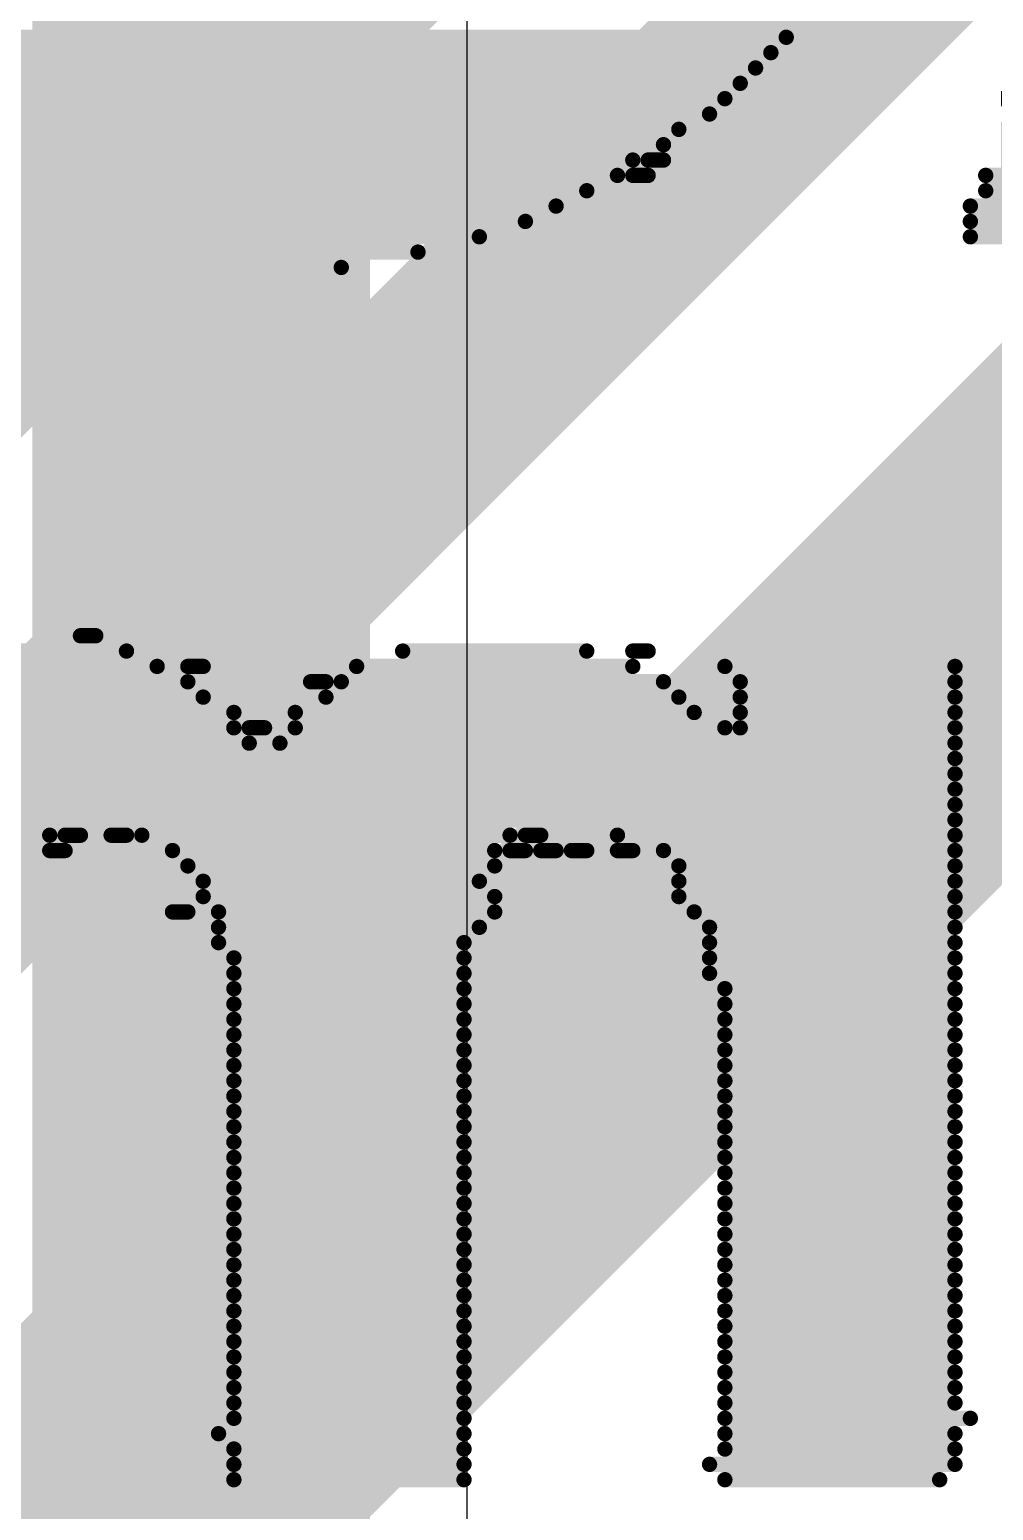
# Model space of a CAD drawing. Header units: inches. Extents: x -0.9 to 13.3, y -2.2 to 2.7.
# Drawn here: x 1.0111 to 1.0739, y -0.496 to -0.3995 of the extents above; entities that cross this region are included whole.
import ezdxf

# ---------------------------------------------------------------- set-up
doc = ezdxf.new("R2010")
doc.units = ezdxf.units.IN
doc.header["$MEASUREMENT"] = 0
for name, color, linetype in [('Board Outline', 216, 'Continuous'), ('Bottom Layer', 5, 'Continuous'), ('Bottom Overlay', 54, 'Continuous'), ('Dimension', 6, 'Continuous'), ('Top Layer', 1, 'Continuous')]:
    doc.layers.add(name, color=color, linetype=linetype)

msp = doc.modelspace()

# ---------------------------------------------------------------- linework, layer by layer
at = {"layer": 'Board Outline'}
msp.add_lwpolyline([(1.99867, 0.21567, 0.01, 0.01, -1.122171), (-0.011594, -1.513286, 0.01, 0.01, 0)], format="xyseb", dxfattribs=at)
at = {"layer": 'Bottom Layer'}
for points in [[(0.752378, -0.673693, 0.015, 0.015, 0), (1.196054, -0.230017, 0.015, 0.015, 0)], [(0.812568, -0.648427, 0.015, 0.015, 0), (1.197174, -0.263821, 0.015, 0.015, 0)], [(0.85663, -0.655441, 0.025, 0.025, 0), (1.233735, -0.278336, 0.025, 0.025, 0)]]:
    msp.add_lwpolyline(points, format="xyseb", dxfattribs=at)
at = {"layer": 'Bottom Overlay'}
for points in [[(0.978404, -0.400047, 0.001, 0.001, 0), (1.060404, -0.400047, 0.001, 0.001, 0)], [(0.979404, -0.401047, 0.001, 0.001, 0), (1.059404, -0.401047, 0.001, 0.001, 0)], [(0.981404, -0.402047, 0.001, 0.001, 0), (1.058404, -0.402047, 0.001, 0.001, 0)], [(0.982404, -0.403047, 0.001, 0.001, 0), (1.057404, -0.403047, 0.001, 0.001, 0)], [(0.983404, -0.404047, 0.001, 0.001, 0), (1.056404, -0.404047, 0.001, 0.001, 0)], [(1.074404, -0.404047, 0.001, 0.001, 0), (1.075404, -0.404047, 0.001, 0.001, 0)], [(0.984404, -0.405047, 0.001, 0.001, 0), (1.055404, -0.405047, 0.001, 0.001, 0)], [(0.985404, -0.406047, 0.001, 0.001, 0), (1.053404, -0.406047, 0.001, 0.001, 0)], [(1.074404, -0.406047, 0.001, 0.001, 0), (1.121404, -0.406047, 0.001, 0.001, 0)], [(0.986404, -0.407047, 0.001, 0.001, 0), (1.052404, -0.407047, 0.001, 0.001, 0)], [(1.074404, -0.407047, 0.001, 0.001, 0), (1.119404, -0.407047, 0.001, 0.001, 0)], [(0.988404, -0.408047, 0.001, 0.001, 0), (1.050404, -0.408047, 0.001, 0.001, 0)], [(1.051404, -0.408047, 0.001, 0.001, 0), (1.052404, -0.408047, 0.001, 0.001, 0)], [(1.074404, -0.408047, 0.001, 0.001, 0), (1.119404, -0.408047, 0.001, 0.001, 0)], [(0.990404, -0.409047, 0.001, 0.001, 0), (1.049404, -0.409047, 0.001, 0.001, 0)], [(1.050404, -0.409047, 0.001, 0.001, 0), (1.051404, -0.409047, 0.001, 0.001, 0)], [(1.073404, -0.409047, 0.001, 0.001, 0), (1.118404, -0.409047, 0.001, 0.001, 0)], [(0.992404, -0.410047, 0.001, 0.001, 0), (1.047404, -0.410047, 0.001, 0.001, 0)], [(1.073404, -0.410047, 0.001, 0.001, 0), (1.119404, -0.410047, 0.001, 0.001, 0)], [(0.994404, -0.411047, 0.001, 0.001, 0), (1.045404, -0.411047, 0.001, 0.001, 0)], [(1.072404, -0.411047, 0.001, 0.001, 0), (1.117404, -0.411047, 0.001, 0.001, 0)], [(0.996404, -0.412047, 0.001, 0.001, 0), (1.043404, -0.412047, 0.001, 0.001, 0)], [(1.072404, -0.412047, 0.001, 0.001, 0), (1.117404, -0.412047, 0.001, 0.001, 0)], [(0.999404, -0.413047, 0.001, 0.001, 0), (1.040404, -0.413047, 0.001, 0.001, 0)], [(1.072404, -0.413047, 0.001, 0.001, 0), (1.116404, -0.413047, 0.001, 0.001, 0)], [(1.002404, -0.414047, 0.001, 0.001, 0), (1.036404, -0.414047, 0.001, 0.001, 0)], [(1.007404, -0.415047, 0.001, 0.001, 0), (1.031404, -0.415047, 0.001, 0.001, 0)], [(1.014404, -0.439047, 0.001, 0.001, 0), (1.015404, -0.439047, 0.001, 0.001, 0)], [(1.004404, -0.440047, 0.001, 0.001, 0), (1.017404, -0.440047, 0.001, 0.001, 0)], [(1.035404, -0.440047, 0.001, 0.001, 0), (1.047404, -0.440047, 0.001, 0.001, 0)], [(1.050404, -0.440047, 0.001, 0.001, 0), (1.051404, -0.440047, 0.001, 0.001, 0)], [(1.001404, -0.441047, 0.001, 0.001, 0), (1.019404, -0.441047, 0.001, 0.001, 0)], [(1.021404, -0.441047, 0.001, 0.001, 0), (1.022404, -0.441047, 0.001, 0.001, 0)], [(1.032404, -0.441047, 0.001, 0.001, 0), (1.050404, -0.441047, 0.001, 0.001, 0)], [(1.056404, -0.441047, 0.001, 0.001, 0), (1.071404, -0.441047, 0.001, 0.001, 0)], [(0.999404, -0.442047, 0.001, 0.001, 0), (1.021404, -0.442047, 0.001, 0.001, 0)], [(1.029404, -0.442047, 0.001, 0.001, 0), (1.030404, -0.442047, 0.001, 0.001, 0)], [(1.031404, -0.442047, 0.001, 0.001, 0), (1.052404, -0.442047, 0.001, 0.001, 0)], [(1.057404, -0.442047, 0.001, 0.001, 0), (1.071404, -0.442047, 0.001, 0.001, 0)], [(0.998404, -0.443047, 0.001, 0.001, 0), (1.022404, -0.443047, 0.001, 0.001, 0)], [(1.030404, -0.443047, 0.001, 0.001, 0), (1.053404, -0.443047, 0.001, 0.001, 0)], [(1.057404, -0.443047, 0.001, 0.001, 0), (1.071404, -0.443047, 0.001, 0.001, 0)], [(0.997404, -0.444047, 0.001, 0.001, 0), (1.024404, -0.444047, 0.001, 0.001, 0)], [(1.028404, -0.444047, 0.001, 0.001, 0), (1.054404, -0.444047, 0.001, 0.001, 0)], [(1.057404, -0.444047, 0.001, 0.001, 0), (1.071404, -0.444047, 0.001, 0.001, 0)], [(0.995404, -0.445047, 0.001, 0.001, 0), (1.024404, -0.445047, 0.001, 0.001, 0)], [(1.025404, -0.445047, 0.001, 0.001, 0), (1.026404, -0.445047, 0.001, 0.001, 0)], [(1.028404, -0.445047, 0.001, 0.001, 0), (1.056404, -0.445047, 0.001, 0.001, 0)], [(1.057404, -0.445047, 0.001, 0.001, 0), (1.071404, -0.445047, 0.001, 0.001, 0)], [(0.995404, -0.446047, 0.001, 0.001, 0), (1.025404, -0.446047, 0.001, 0.001, 0)], [(1.027404, -0.446047, 0.001, 0.001, 0), (1.071404, -0.446047, 0.001, 0.001, 0)], [(0.994404, -0.447047, 0.001, 0.001, 0), (1.071404, -0.447047, 0.001, 0.001, 0)], [(0.994404, -0.448047, 0.001, 0.001, 0), (1.071404, -0.448047, 0.001, 0.001, 0)], [(0.994404, -0.449047, 0.001, 0.001, 0), (1.071404, -0.449047, 0.001, 0.001, 0)], [(0.993404, -0.450047, 0.001, 0.001, 0), (1.071404, -0.450047, 0.001, 0.001, 0)], [(0.993404, -0.451047, 0.001, 0.001, 0), (1.071404, -0.451047, 0.001, 0.001, 0)], [(0.993404, -0.452047, 0.001, 0.001, 0), (1.012404, -0.452047, 0.001, 0.001, 0)], [(1.013404, -0.452047, 0.001, 0.001, 0), (1.014404, -0.452047, 0.001, 0.001, 0)], [(1.016404, -0.452047, 0.001, 0.001, 0), (1.017404, -0.452047, 0.001, 0.001, 0)], [(1.018404, -0.452047, 0.001, 0.001, 0), (1.042404, -0.452047, 0.001, 0.001, 0)], [(1.043404, -0.452047, 0.001, 0.001, 0), (1.044404, -0.452047, 0.001, 0.001, 0)], [(1.049404, -0.452047, 0.001, 0.001, 0), (1.071404, -0.452047, 0.001, 0.001, 0)], [(1.012404, -0.453047, 0.001, 0.001, 0), (1.013404, -0.453047, 0.001, 0.001, 0)], [(1.020404, -0.453047, 0.001, 0.001, 0), (1.041404, -0.453047, 0.001, 0.001, 0)], [(1.042404, -0.453047, 0.001, 0.001, 0), (1.043404, -0.453047, 0.001, 0.001, 0)], [(1.044404, -0.453047, 0.001, 0.001, 0), (1.045404, -0.453047, 0.001, 0.001, 0)], [(1.046404, -0.453047, 0.001, 0.001, 0), (1.047404, -0.453047, 0.001, 0.001, 0)], [(1.049404, -0.453047, 0.001, 0.001, 0), (1.050404, -0.453047, 0.001, 0.001, 0)], [(1.052404, -0.453047, 0.001, 0.001, 0), (1.071404, -0.453047, 0.001, 0.001, 0)], [(1.021404, -0.454047, 0.001, 0.001, 0), (1.041404, -0.454047, 0.001, 0.001, 0)], [(1.053404, -0.454047, 0.001, 0.001, 0), (1.071404, -0.454047, 0.001, 0.001, 0)], [(1.022404, -0.455047, 0.001, 0.001, 0), (1.040404, -0.455047, 0.001, 0.001, 0)], [(1.053404, -0.455047, 0.001, 0.001, 0), (1.071404, -0.455047, 0.001, 0.001, 0)], [(1.022404, -0.456047, 0.001, 0.001, 0), (1.041404, -0.456047, 0.001, 0.001, 0)], [(1.053404, -0.456047, 0.001, 0.001, 0), (1.071404, -0.456047, 0.001, 0.001, 0)], [(1.020404, -0.457047, 0.001, 0.001, 0), (1.021404, -0.457047, 0.001, 0.001, 0)], [(1.023404, -0.457047, 0.001, 0.001, 0), (1.041404, -0.457047, 0.001, 0.001, 0)], [(1.054404, -0.457047, 0.001, 0.001, 0), (1.071404, -0.457047, 0.001, 0.001, 0)], [(1.023404, -0.458047, 0.001, 0.001, 0), (1.040404, -0.458047, 0.001, 0.001, 0)], [(1.055404, -0.458047, 0.001, 0.001, 0), (1.071404, -0.458047, 0.001, 0.001, 0)], [(1.023404, -0.459047, 0.001, 0.001, 0), (1.039404, -0.459047, 0.001, 0.001, 0)], [(1.055404, -0.459047, 0.001, 0.001, 0), (1.071404, -0.459047, 0.001, 0.001, 0)], [(1.024404, -0.460047, 0.001, 0.001, 0), (1.039404, -0.460047, 0.001, 0.001, 0)], [(1.055404, -0.460047, 0.001, 0.001, 0), (1.071404, -0.460047, 0.001, 0.001, 0)], [(1.024404, -0.461047, 0.001, 0.001, 0), (1.039404, -0.461047, 0.001, 0.001, 0)], [(1.055404, -0.461047, 0.001, 0.001, 0), (1.071404, -0.461047, 0.001, 0.001, 0)], [(1.024404, -0.462047, 0.001, 0.001, 0), (1.039404, -0.462047, 0.001, 0.001, 0)], [(1.056404, -0.462047, 0.001, 0.001, 0), (1.071404, -0.462047, 0.001, 0.001, 0)], [(1.024404, -0.463047, 0.001, 0.001, 0), (1.039404, -0.463047, 0.001, 0.001, 0)], [(1.056404, -0.463047, 0.001, 0.001, 0), (1.071404, -0.463047, 0.001, 0.001, 0)], [(1.024404, -0.464047, 0.001, 0.001, 0), (1.039404, -0.464047, 0.001, 0.001, 0)], [(1.056404, -0.464047, 0.001, 0.001, 0), (1.071404, -0.464047, 0.001, 0.001, 0)], [(1.024404, -0.465047, 0.001, 0.001, 0), (1.039404, -0.465047, 0.001, 0.001, 0)], [(1.056404, -0.465047, 0.001, 0.001, 0), (1.071404, -0.465047, 0.001, 0.001, 0)], [(1.024404, -0.466047, 0.001, 0.001, 0), (1.039404, -0.466047, 0.001, 0.001, 0)], [(1.056404, -0.466047, 0.001, 0.001, 0), (1.071404, -0.466047, 0.001, 0.001, 0)], [(1.024404, -0.467047, 0.001, 0.001, 0), (1.039404, -0.467047, 0.001, 0.001, 0)], [(1.056404, -0.467047, 0.001, 0.001, 0), (1.071404, -0.467047, 0.001, 0.001, 0)], [(1.024404, -0.468047, 0.001, 0.001, 0), (1.039404, -0.468047, 0.001, 0.001, 0)], [(1.056404, -0.468047, 0.001, 0.001, 0), (1.071404, -0.468047, 0.001, 0.001, 0)], [(1.024404, -0.469047, 0.001, 0.001, 0), (1.039404, -0.469047, 0.001, 0.001, 0)], [(1.056404, -0.469047, 0.001, 0.001, 0), (1.071404, -0.469047, 0.001, 0.001, 0)], [(1.024404, -0.470047, 0.001, 0.001, 0), (1.039404, -0.470047, 0.001, 0.001, 0)], [(1.056404, -0.470047, 0.001, 0.001, 0), (1.071404, -0.470047, 0.001, 0.001, 0)], [(1.024404, -0.471047, 0.001, 0.001, 0), (1.039404, -0.471047, 0.001, 0.001, 0)], [(1.056404, -0.471047, 0.001, 0.001, 0), (1.071404, -0.471047, 0.001, 0.001, 0)], [(1.024404, -0.472047, 0.001, 0.001, 0), (1.039404, -0.472047, 0.001, 0.001, 0)], [(1.056404, -0.472047, 0.001, 0.001, 0), (1.071404, -0.472047, 0.001, 0.001, 0)], [(1.024404, -0.473047, 0.001, 0.001, 0), (1.039404, -0.473047, 0.001, 0.001, 0)], [(1.056404, -0.473047, 0.001, 0.001, 0), (1.071404, -0.473047, 0.001, 0.001, 0)], [(1.024404, -0.474047, 0.001, 0.001, 0), (1.039404, -0.474047, 0.001, 0.001, 0)], [(1.056404, -0.474047, 0.001, 0.001, 0), (1.071404, -0.474047, 0.001, 0.001, 0)], [(1.024404, -0.475047, 0.001, 0.001, 0), (1.039404, -0.475047, 0.001, 0.001, 0)], [(1.056404, -0.475047, 0.001, 0.001, 0), (1.071404, -0.475047, 0.001, 0.001, 0)], [(1.024404, -0.476047, 0.001, 0.001, 0), (1.039404, -0.476047, 0.001, 0.001, 0)], [(1.056404, -0.476047, 0.001, 0.001, 0), (1.071404, -0.476047, 0.001, 0.001, 0)], [(1.024404, -0.477047, 0.001, 0.001, 0), (1.039404, -0.477047, 0.001, 0.001, 0)], [(1.056404, -0.477047, 0.001, 0.001, 0), (1.071404, -0.477047, 0.001, 0.001, 0)], [(1.024404, -0.478047, 0.001, 0.001, 0), (1.039404, -0.478047, 0.001, 0.001, 0)], [(1.056404, -0.478047, 0.001, 0.001, 0), (1.071404, -0.478047, 0.001, 0.001, 0)], [(1.024404, -0.479047, 0.001, 0.001, 0), (1.039404, -0.479047, 0.001, 0.001, 0)], [(1.056404, -0.479047, 0.001, 0.001, 0), (1.071404, -0.479047, 0.001, 0.001, 0)], [(1.024404, -0.480047, 0.001, 0.001, 0), (1.039404, -0.480047, 0.001, 0.001, 0)], [(1.056404, -0.480047, 0.001, 0.001, 0), (1.071404, -0.480047, 0.001, 0.001, 0)], [(1.024404, -0.481047, 0.001, 0.001, 0), (1.039404, -0.481047, 0.001, 0.001, 0)], [(1.056404, -0.481047, 0.001, 0.001, 0), (1.071404, -0.481047, 0.001, 0.001, 0)], [(1.024404, -0.482047, 0.001, 0.001, 0), (1.039404, -0.482047, 0.001, 0.001, 0)], [(1.056404, -0.482047, 0.001, 0.001, 0), (1.071404, -0.482047, 0.001, 0.001, 0)], [(1.024404, -0.483047, 0.001, 0.001, 0), (1.039404, -0.483047, 0.001, 0.001, 0)], [(1.056404, -0.483047, 0.001, 0.001, 0), (1.071404, -0.483047, 0.001, 0.001, 0)], [(1.024404, -0.484047, 0.001, 0.001, 0), (1.039404, -0.484047, 0.001, 0.001, 0)], [(1.056404, -0.484047, 0.001, 0.001, 0), (1.071404, -0.484047, 0.001, 0.001, 0)], [(1.024404, -0.485047, 0.001, 0.001, 0), (1.039404, -0.485047, 0.001, 0.001, 0)], [(1.056404, -0.485047, 0.001, 0.001, 0), (1.071404, -0.485047, 0.001, 0.001, 0)], [(1.024404, -0.486047, 0.001, 0.001, 0), (1.039404, -0.486047, 0.001, 0.001, 0)], [(1.056404, -0.486047, 0.001, 0.001, 0), (1.071404, -0.486047, 0.001, 0.001, 0)], [(1.024404, -0.487047, 0.001, 0.001, 0), (1.039404, -0.487047, 0.001, 0.001, 0)], [(1.056404, -0.487047, 0.001, 0.001, 0), (1.071404, -0.487047, 0.001, 0.001, 0)], [(1.024404, -0.488047, 0.001, 0.001, 0), (1.039404, -0.488047, 0.001, 0.001, 0)], [(1.056404, -0.488047, 0.001, 0.001, 0), (1.071404, -0.488047, 0.001, 0.001, 0)], [(1.024404, -0.489047, 0.001, 0.001, 0), (1.039404, -0.489047, 0.001, 0.001, 0)], [(1.056404, -0.489047, 0.001, 0.001, 0), (1.071404, -0.489047, 0.001, 0.001, 0)], [(1.024404, -0.490047, 0.001, 0.001, 0), (1.039404, -0.490047, 0.001, 0.001, 0)], [(1.056404, -0.490047, 0.001, 0.001, 0), (1.072404, -0.490047, 0.001, 0.001, 0)], [(1.023404, -0.491047, 0.001, 0.001, 0), (1.039404, -0.491047, 0.001, 0.001, 0)], [(1.056404, -0.491047, 0.001, 0.001, 0), (1.071404, -0.491047, 0.001, 0.001, 0)], [(1.024404, -0.492047, 0.001, 0.001, 0), (1.039404, -0.492047, 0.001, 0.001, 0)], [(1.056404, -0.492047, 0.001, 0.001, 0), (1.071404, -0.492047, 0.001, 0.001, 0)], [(1.024404, -0.493047, 0.001, 0.001, 0), (1.039404, -0.493047, 0.001, 0.001, 0)], [(1.055404, -0.493047, 0.001, 0.001, 0), (1.071404, -0.493047, 0.001, 0.001, 0)], [(1.024404, -0.494047, 0.001, 0.001, 0), (1.039404, -0.494047, 0.001, 0.001, 0)], [(1.056404, -0.494047, 0.001, 0.001, 0), (1.070404, -0.494047, 0.001, 0.001, 0)]]:
    msp.add_lwpolyline(points, format="xyseb", dxfattribs=at)
for points in [[(1.060154, -0.400047, 0.0005, 0.0005, 1), (1.060654, -0.400047, 0.0005, 0.0005, 1)], [(1.059154, -0.401047, 0.0005, 0.0005, 1), (1.059654, -0.401047, 0.0005, 0.0005, 1)], [(1.058154, -0.402047, 0.0005, 0.0005, 1), (1.058654, -0.402047, 0.0005, 0.0005, 1)], [(1.057154, -0.403047, 0.0005, 0.0005, 1), (1.057654, -0.403047, 0.0005, 0.0005, 1)], [(1.056154, -0.404047, 0.0005, 0.0005, 1), (1.056654, -0.404047, 0.0005, 0.0005, 1)], [(1.055154, -0.405047, 0.0005, 0.0005, 1), (1.055654, -0.405047, 0.0005, 0.0005, 1)], [(1.053154, -0.406047, 0.0005, 0.0005, 1), (1.053654, -0.406047, 0.0005, 0.0005, 1)], [(1.052154, -0.407047, 0.0005, 0.0005, 1), (1.052654, -0.407047, 0.0005, 0.0005, 1)], [(1.050154, -0.408047, 0.0005, 0.0005, 1), (1.050654, -0.408047, 0.0005, 0.0005, 1)], [(1.051154, -0.408047, 0.0005, 0.0005, 1), (1.051654, -0.408047, 0.0005, 0.0005, 1)], [(1.052154, -0.408047, 0.0005, 0.0005, 1), (1.052654, -0.408047, 0.0005, 0.0005, 1)], [(1.049154, -0.409047, 0.0005, 0.0005, 1), (1.049654, -0.409047, 0.0005, 0.0005, 1)], [(1.050154, -0.409047, 0.0005, 0.0005, 1), (1.050654, -0.409047, 0.0005, 0.0005, 1)], [(1.051154, -0.409047, 0.0005, 0.0005, 1), (1.051654, -0.409047, 0.0005, 0.0005, 1)], [(1.073154, -0.409047, 0.0005, 0.0005, 1), (1.073654, -0.409047, 0.0005, 0.0005, 1)], [(1.047154, -0.410047, 0.0005, 0.0005, 1), (1.047654, -0.410047, 0.0005, 0.0005, 1)], [(1.073154, -0.410047, 0.0005, 0.0005, 1), (1.073654, -0.410047, 0.0005, 0.0005, 1)], [(1.045154, -0.411047, 0.0005, 0.0005, 1), (1.045654, -0.411047, 0.0005, 0.0005, 1)], [(1.072154, -0.411047, 0.0005, 0.0005, 1), (1.072654, -0.411047, 0.0005, 0.0005, 1)], [(1.043154, -0.412047, 0.0005, 0.0005, 1), (1.043654, -0.412047, 0.0005, 0.0005, 1)], [(1.072154, -0.412047, 0.0005, 0.0005, 1), (1.072654, -0.412047, 0.0005, 0.0005, 1)], [(1.040154, -0.413047, 0.0005, 0.0005, 1), (1.040654, -0.413047, 0.0005, 0.0005, 1)], [(1.072154, -0.413047, 0.0005, 0.0005, 1), (1.072654, -0.413047, 0.0005, 0.0005, 1)], [(1.036154, -0.414047, 0.0005, 0.0005, 1), (1.036654, -0.414047, 0.0005, 0.0005, 1)], [(1.031154, -0.415047, 0.0005, 0.0005, 1), (1.031654, -0.415047, 0.0005, 0.0005, 1)], [(1.014154, -0.439047, 0.0005, 0.0005, 1), (1.014654, -0.439047, 0.0005, 0.0005, 1)], [(1.015154, -0.439047, 0.0005, 0.0005, 1), (1.015654, -0.439047, 0.0005, 0.0005, 1)], [(1.017154, -0.440047, 0.0005, 0.0005, 1), (1.017654, -0.440047, 0.0005, 0.0005, 1)], [(1.035154, -0.440047, 0.0005, 0.0005, 1), (1.035654, -0.440047, 0.0005, 0.0005, 1)], [(1.047154, -0.440047, 0.0005, 0.0005, 1), (1.047654, -0.440047, 0.0005, 0.0005, 1)], [(1.050154, -0.440047, 0.0005, 0.0005, 1), (1.050654, -0.440047, 0.0005, 0.0005, 1)], [(1.051154, -0.440047, 0.0005, 0.0005, 1), (1.051654, -0.440047, 0.0005, 0.0005, 1)], [(1.019154, -0.441047, 0.0005, 0.0005, 1), (1.019654, -0.441047, 0.0005, 0.0005, 1)], [(1.021154, -0.441047, 0.0005, 0.0005, 1), (1.021654, -0.441047, 0.0005, 0.0005, 1)], [(1.022154, -0.441047, 0.0005, 0.0005, 1), (1.022654, -0.441047, 0.0005, 0.0005, 1)], [(1.032154, -0.441047, 0.0005, 0.0005, 1), (1.032654, -0.441047, 0.0005, 0.0005, 1)], [(1.050154, -0.441047, 0.0005, 0.0005, 1), (1.050654, -0.441047, 0.0005, 0.0005, 1)], [(1.056154, -0.441047, 0.0005, 0.0005, 1), (1.056654, -0.441047, 0.0005, 0.0005, 1)], [(1.071154, -0.441047, 0.0005, 0.0005, 1), (1.071654, -0.441047, 0.0005, 0.0005, 1)], [(1.021154, -0.442047, 0.0005, 0.0005, 1), (1.021654, -0.442047, 0.0005, 0.0005, 1)], [(1.029154, -0.442047, 0.0005, 0.0005, 1), (1.029654, -0.442047, 0.0005, 0.0005, 1)], [(1.030154, -0.442047, 0.0005, 0.0005, 1), (1.030654, -0.442047, 0.0005, 0.0005, 1)], [(1.031154, -0.442047, 0.0005, 0.0005, 1), (1.031654, -0.442047, 0.0005, 0.0005, 1)], [(1.052154, -0.442047, 0.0005, 0.0005, 1), (1.052654, -0.442047, 0.0005, 0.0005, 1)], [(1.057154, -0.442047, 0.0005, 0.0005, 1), (1.057654, -0.442047, 0.0005, 0.0005, 1)], [(1.071154, -0.442047, 0.0005, 0.0005, 1), (1.071654, -0.442047, 0.0005, 0.0005, 1)], [(1.022154, -0.443047, 0.0005, 0.0005, 1), (1.022654, -0.443047, 0.0005, 0.0005, 1)], [(1.030154, -0.443047, 0.0005, 0.0005, 1), (1.030654, -0.443047, 0.0005, 0.0005, 1)], [(1.053154, -0.443047, 0.0005, 0.0005, 1), (1.053654, -0.443047, 0.0005, 0.0005, 1)], [(1.057154, -0.443047, 0.0005, 0.0005, 1), (1.057654, -0.443047, 0.0005, 0.0005, 1)], [(1.071154, -0.443047, 0.0005, 0.0005, 1), (1.071654, -0.443047, 0.0005, 0.0005, 1)], [(1.024154, -0.444047, 0.0005, 0.0005, 1), (1.024654, -0.444047, 0.0005, 0.0005, 1)], [(1.028154, -0.444047, 0.0005, 0.0005, 1), (1.028654, -0.444047, 0.0005, 0.0005, 1)], [(1.054154, -0.444047, 0.0005, 0.0005, 1), (1.054654, -0.444047, 0.0005, 0.0005, 1)], [(1.057154, -0.444047, 0.0005, 0.0005, 1), (1.057654, -0.444047, 0.0005, 0.0005, 1)], [(1.071154, -0.444047, 0.0005, 0.0005, 1), (1.071654, -0.444047, 0.0005, 0.0005, 1)], [(1.024154, -0.445047, 0.0005, 0.0005, 1), (1.024654, -0.445047, 0.0005, 0.0005, 1)], [(1.025154, -0.445047, 0.0005, 0.0005, 1), (1.025654, -0.445047, 0.0005, 0.0005, 1)], [(1.026154, -0.445047, 0.0005, 0.0005, 1), (1.026654, -0.445047, 0.0005, 0.0005, 1)], [(1.028154, -0.445047, 0.0005, 0.0005, 1), (1.028654, -0.445047, 0.0005, 0.0005, 1)], [(1.056154, -0.445047, 0.0005, 0.0005, 1), (1.056654, -0.445047, 0.0005, 0.0005, 1)], [(1.057154, -0.445047, 0.0005, 0.0005, 1), (1.057654, -0.445047, 0.0005, 0.0005, 1)], [(1.071154, -0.445047, 0.0005, 0.0005, 1), (1.071654, -0.445047, 0.0005, 0.0005, 1)], [(1.025154, -0.446047, 0.0005, 0.0005, 1), (1.025654, -0.446047, 0.0005, 0.0005, 1)], [(1.027154, -0.446047, 0.0005, 0.0005, 1), (1.027654, -0.446047, 0.0005, 0.0005, 1)], [(1.071154, -0.446047, 0.0005, 0.0005, 1), (1.071654, -0.446047, 0.0005, 0.0005, 1)], [(1.071154, -0.447047, 0.0005, 0.0005, 1), (1.071654, -0.447047, 0.0005, 0.0005, 1)], [(1.071154, -0.448047, 0.0005, 0.0005, 1), (1.071654, -0.448047, 0.0005, 0.0005, 1)], [(1.071154, -0.449047, 0.0005, 0.0005, 1), (1.071654, -0.449047, 0.0005, 0.0005, 1)], [(1.071154, -0.450047, 0.0005, 0.0005, 1), (1.071654, -0.450047, 0.0005, 0.0005, 1)], [(1.071154, -0.451047, 0.0005, 0.0005, 1), (1.071654, -0.451047, 0.0005, 0.0005, 1)], [(1.012154, -0.452047, 0.0005, 0.0005, 1), (1.012654, -0.452047, 0.0005, 0.0005, 1)], [(1.013154, -0.452047, 0.0005, 0.0005, 1), (1.013654, -0.452047, 0.0005, 0.0005, 1)], [(1.014154, -0.452047, 0.0005, 0.0005, 1), (1.014654, -0.452047, 0.0005, 0.0005, 1)], [(1.016154, -0.452047, 0.0005, 0.0005, 1), (1.016654, -0.452047, 0.0005, 0.0005, 1)], [(1.017154, -0.452047, 0.0005, 0.0005, 1), (1.017654, -0.452047, 0.0005, 0.0005, 1)], [(1.018154, -0.452047, 0.0005, 0.0005, 1), (1.018654, -0.452047, 0.0005, 0.0005, 1)], [(1.042154, -0.452047, 0.0005, 0.0005, 1), (1.042654, -0.452047, 0.0005, 0.0005, 1)], [(1.043154, -0.452047, 0.0005, 0.0005, 1), (1.043654, -0.452047, 0.0005, 0.0005, 1)], [(1.044154, -0.452047, 0.0005, 0.0005, 1), (1.044654, -0.452047, 0.0005, 0.0005, 1)], [(1.049154, -0.452047, 0.0005, 0.0005, 1), (1.049654, -0.452047, 0.0005, 0.0005, 1)], [(1.071154, -0.452047, 0.0005, 0.0005, 1), (1.071654, -0.452047, 0.0005, 0.0005, 1)], [(1.012154, -0.453047, 0.0005, 0.0005, 1), (1.012654, -0.453047, 0.0005, 0.0005, 1)], [(1.013154, -0.453047, 0.0005, 0.0005, 1), (1.013654, -0.453047, 0.0005, 0.0005, 1)], [(1.020154, -0.453047, 0.0005, 0.0005, 1), (1.020654, -0.453047, 0.0005, 0.0005, 1)], [(1.041154, -0.453047, 0.0005, 0.0005, 1), (1.041654, -0.453047, 0.0005, 0.0005, 1)], [(1.042154, -0.453047, 0.0005, 0.0005, 1), (1.042654, -0.453047, 0.0005, 0.0005, 1)], [(1.043154, -0.453047, 0.0005, 0.0005, 1), (1.043654, -0.453047, 0.0005, 0.0005, 1)], [(1.044154, -0.453047, 0.0005, 0.0005, 1), (1.044654, -0.453047, 0.0005, 0.0005, 1)], [(1.045154, -0.453047, 0.0005, 0.0005, 1), (1.045654, -0.453047, 0.0005, 0.0005, 1)], [(1.046154, -0.453047, 0.0005, 0.0005, 1), (1.046654, -0.453047, 0.0005, 0.0005, 1)], [(1.047154, -0.453047, 0.0005, 0.0005, 1), (1.047654, -0.453047, 0.0005, 0.0005, 1)], [(1.049154, -0.453047, 0.0005, 0.0005, 1), (1.049654, -0.453047, 0.0005, 0.0005, 1)], [(1.050154, -0.453047, 0.0005, 0.0005, 1), (1.050654, -0.453047, 0.0005, 0.0005, 1)], [(1.052154, -0.453047, 0.0005, 0.0005, 1), (1.052654, -0.453047, 0.0005, 0.0005, 1)], [(1.071154, -0.453047, 0.0005, 0.0005, 1), (1.071654, -0.453047, 0.0005, 0.0005, 1)], [(1.021154, -0.454047, 0.0005, 0.0005, 1), (1.021654, -0.454047, 0.0005, 0.0005, 1)], [(1.041154, -0.454047, 0.0005, 0.0005, 1), (1.041654, -0.454047, 0.0005, 0.0005, 1)], [(1.053154, -0.454047, 0.0005, 0.0005, 1), (1.053654, -0.454047, 0.0005, 0.0005, 1)], [(1.071154, -0.454047, 0.0005, 0.0005, 1), (1.071654, -0.454047, 0.0005, 0.0005, 1)], [(1.022154, -0.455047, 0.0005, 0.0005, 1), (1.022654, -0.455047, 0.0005, 0.0005, 1)], [(1.040154, -0.455047, 0.0005, 0.0005, 1), (1.040654, -0.455047, 0.0005, 0.0005, 1)], [(1.053154, -0.455047, 0.0005, 0.0005, 1), (1.053654, -0.455047, 0.0005, 0.0005, 1)], [(1.071154, -0.455047, 0.0005, 0.0005, 1), (1.071654, -0.455047, 0.0005, 0.0005, 1)], [(1.022154, -0.456047, 0.0005, 0.0005, 1), (1.022654, -0.456047, 0.0005, 0.0005, 1)], [(1.041154, -0.456047, 0.0005, 0.0005, 1), (1.041654, -0.456047, 0.0005, 0.0005, 1)], [(1.053154, -0.456047, 0.0005, 0.0005, 1), (1.053654, -0.456047, 0.0005, 0.0005, 1)], [(1.071154, -0.456047, 0.0005, 0.0005, 1), (1.071654, -0.456047, 0.0005, 0.0005, 1)], [(1.020154, -0.457047, 0.0005, 0.0005, 1), (1.020654, -0.457047, 0.0005, 0.0005, 1)], [(1.021154, -0.457047, 0.0005, 0.0005, 1), (1.021654, -0.457047, 0.0005, 0.0005, 1)], [(1.023154, -0.457047, 0.0005, 0.0005, 1), (1.023654, -0.457047, 0.0005, 0.0005, 1)], [(1.041154, -0.457047, 0.0005, 0.0005, 1), (1.041654, -0.457047, 0.0005, 0.0005, 1)], [(1.054154, -0.457047, 0.0005, 0.0005, 1), (1.054654, -0.457047, 0.0005, 0.0005, 1)], [(1.071154, -0.457047, 0.0005, 0.0005, 1), (1.071654, -0.457047, 0.0005, 0.0005, 1)], [(1.023154, -0.458047, 0.0005, 0.0005, 1), (1.023654, -0.458047, 0.0005, 0.0005, 1)], [(1.040154, -0.458047, 0.0005, 0.0005, 1), (1.040654, -0.458047, 0.0005, 0.0005, 1)], [(1.055154, -0.458047, 0.0005, 0.0005, 1), (1.055654, -0.458047, 0.0005, 0.0005, 1)], [(1.071154, -0.458047, 0.0005, 0.0005, 1), (1.071654, -0.458047, 0.0005, 0.0005, 1)], [(1.023154, -0.459047, 0.0005, 0.0005, 1), (1.023654, -0.459047, 0.0005, 0.0005, 1)], [(1.039154, -0.459047, 0.0005, 0.0005, 1), (1.039654, -0.459047, 0.0005, 0.0005, 1)], [(1.055154, -0.459047, 0.0005, 0.0005, 1), (1.055654, -0.459047, 0.0005, 0.0005, 1)], [(1.071154, -0.459047, 0.0005, 0.0005, 1), (1.071654, -0.459047, 0.0005, 0.0005, 1)], [(1.024154, -0.460047, 0.0005, 0.0005, 1), (1.024654, -0.460047, 0.0005, 0.0005, 1)], [(1.039154, -0.460047, 0.0005, 0.0005, 1), (1.039654, -0.460047, 0.0005, 0.0005, 1)], [(1.055154, -0.460047, 0.0005, 0.0005, 1), (1.055654, -0.460047, 0.0005, 0.0005, 1)], [(1.071154, -0.460047, 0.0005, 0.0005, 1), (1.071654, -0.460047, 0.0005, 0.0005, 1)], [(1.024154, -0.461047, 0.0005, 0.0005, 1), (1.024654, -0.461047, 0.0005, 0.0005, 1)], [(1.039154, -0.461047, 0.0005, 0.0005, 1), (1.039654, -0.461047, 0.0005, 0.0005, 1)], [(1.055154, -0.461047, 0.0005, 0.0005, 1), (1.055654, -0.461047, 0.0005, 0.0005, 1)], [(1.071154, -0.461047, 0.0005, 0.0005, 1), (1.071654, -0.461047, 0.0005, 0.0005, 1)], [(1.024154, -0.462047, 0.0005, 0.0005, 1), (1.024654, -0.462047, 0.0005, 0.0005, 1)], [(1.039154, -0.462047, 0.0005, 0.0005, 1), (1.039654, -0.462047, 0.0005, 0.0005, 1)], [(1.056154, -0.462047, 0.0005, 0.0005, 1), (1.056654, -0.462047, 0.0005, 0.0005, 1)], [(1.071154, -0.462047, 0.0005, 0.0005, 1), (1.071654, -0.462047, 0.0005, 0.0005, 1)], [(1.024154, -0.463047, 0.0005, 0.0005, 1), (1.024654, -0.463047, 0.0005, 0.0005, 1)], [(1.039154, -0.463047, 0.0005, 0.0005, 1), (1.039654, -0.463047, 0.0005, 0.0005, 1)], [(1.056154, -0.463047, 0.0005, 0.0005, 1), (1.056654, -0.463047, 0.0005, 0.0005, 1)], [(1.071154, -0.463047, 0.0005, 0.0005, 1), (1.071654, -0.463047, 0.0005, 0.0005, 1)], [(1.024154, -0.464047, 0.0005, 0.0005, 1), (1.024654, -0.464047, 0.0005, 0.0005, 1)], [(1.039154, -0.464047, 0.0005, 0.0005, 1), (1.039654, -0.464047, 0.0005, 0.0005, 1)], [(1.056154, -0.464047, 0.0005, 0.0005, 1), (1.056654, -0.464047, 0.0005, 0.0005, 1)], [(1.071154, -0.464047, 0.0005, 0.0005, 1), (1.071654, -0.464047, 0.0005, 0.0005, 1)], [(1.024154, -0.465047, 0.0005, 0.0005, 1), (1.024654, -0.465047, 0.0005, 0.0005, 1)], [(1.039154, -0.465047, 0.0005, 0.0005, 1), (1.039654, -0.465047, 0.0005, 0.0005, 1)], [(1.056154, -0.465047, 0.0005, 0.0005, 1), (1.056654, -0.465047, 0.0005, 0.0005, 1)], [(1.071154, -0.465047, 0.0005, 0.0005, 1), (1.071654, -0.465047, 0.0005, 0.0005, 1)], [(1.024154, -0.466047, 0.0005, 0.0005, 1), (1.024654, -0.466047, 0.0005, 0.0005, 1)], [(1.039154, -0.466047, 0.0005, 0.0005, 1), (1.039654, -0.466047, 0.0005, 0.0005, 1)], [(1.056154, -0.466047, 0.0005, 0.0005, 1), (1.056654, -0.466047, 0.0005, 0.0005, 1)], [(1.071154, -0.466047, 0.0005, 0.0005, 1), (1.071654, -0.466047, 0.0005, 0.0005, 1)], [(1.024154, -0.467047, 0.0005, 0.0005, 1), (1.024654, -0.467047, 0.0005, 0.0005, 1)], [(1.039154, -0.467047, 0.0005, 0.0005, 1), (1.039654, -0.467047, 0.0005, 0.0005, 1)], [(1.056154, -0.467047, 0.0005, 0.0005, 1), (1.056654, -0.467047, 0.0005, 0.0005, 1)], [(1.071154, -0.467047, 0.0005, 0.0005, 1), (1.071654, -0.467047, 0.0005, 0.0005, 1)], [(1.024154, -0.468047, 0.0005, 0.0005, 1), (1.024654, -0.468047, 0.0005, 0.0005, 1)], [(1.039154, -0.468047, 0.0005, 0.0005, 1), (1.039654, -0.468047, 0.0005, 0.0005, 1)], [(1.056154, -0.468047, 0.0005, 0.0005, 1), (1.056654, -0.468047, 0.0005, 0.0005, 1)], [(1.071154, -0.468047, 0.0005, 0.0005, 1), (1.071654, -0.468047, 0.0005, 0.0005, 1)], [(1.024154, -0.469047, 0.0005, 0.0005, 1), (1.024654, -0.469047, 0.0005, 0.0005, 1)], [(1.039154, -0.469047, 0.0005, 0.0005, 1), (1.039654, -0.469047, 0.0005, 0.0005, 1)], [(1.056154, -0.469047, 0.0005, 0.0005, 1), (1.056654, -0.469047, 0.0005, 0.0005, 1)], [(1.071154, -0.469047, 0.0005, 0.0005, 1), (1.071654, -0.469047, 0.0005, 0.0005, 1)], [(1.024154, -0.470047, 0.0005, 0.0005, 1), (1.024654, -0.470047, 0.0005, 0.0005, 1)], [(1.039154, -0.470047, 0.0005, 0.0005, 1), (1.039654, -0.470047, 0.0005, 0.0005, 1)], [(1.056154, -0.470047, 0.0005, 0.0005, 1), (1.056654, -0.470047, 0.0005, 0.0005, 1)], [(1.071154, -0.470047, 0.0005, 0.0005, 1), (1.071654, -0.470047, 0.0005, 0.0005, 1)], [(1.024154, -0.471047, 0.0005, 0.0005, 1), (1.024654, -0.471047, 0.0005, 0.0005, 1)], [(1.039154, -0.471047, 0.0005, 0.0005, 1), (1.039654, -0.471047, 0.0005, 0.0005, 1)], [(1.056154, -0.471047, 0.0005, 0.0005, 1), (1.056654, -0.471047, 0.0005, 0.0005, 1)], [(1.071154, -0.471047, 0.0005, 0.0005, 1), (1.071654, -0.471047, 0.0005, 0.0005, 1)], [(1.024154, -0.472047, 0.0005, 0.0005, 1), (1.024654, -0.472047, 0.0005, 0.0005, 1)], [(1.039154, -0.472047, 0.0005, 0.0005, 1), (1.039654, -0.472047, 0.0005, 0.0005, 1)], [(1.056154, -0.472047, 0.0005, 0.0005, 1), (1.056654, -0.472047, 0.0005, 0.0005, 1)], [(1.071154, -0.472047, 0.0005, 0.0005, 1), (1.071654, -0.472047, 0.0005, 0.0005, 1)], [(1.024154, -0.473047, 0.0005, 0.0005, 1), (1.024654, -0.473047, 0.0005, 0.0005, 1)], [(1.039154, -0.473047, 0.0005, 0.0005, 1), (1.039654, -0.473047, 0.0005, 0.0005, 1)], [(1.056154, -0.473047, 0.0005, 0.0005, 1), (1.056654, -0.473047, 0.0005, 0.0005, 1)], [(1.071154, -0.473047, 0.0005, 0.0005, 1), (1.071654, -0.473047, 0.0005, 0.0005, 1)], [(1.024154, -0.474047, 0.0005, 0.0005, 1), (1.024654, -0.474047, 0.0005, 0.0005, 1)], [(1.039154, -0.474047, 0.0005, 0.0005, 1), (1.039654, -0.474047, 0.0005, 0.0005, 1)], [(1.056154, -0.474047, 0.0005, 0.0005, 1), (1.056654, -0.474047, 0.0005, 0.0005, 1)], [(1.071154, -0.474047, 0.0005, 0.0005, 1), (1.071654, -0.474047, 0.0005, 0.0005, 1)], [(1.024154, -0.475047, 0.0005, 0.0005, 1), (1.024654, -0.475047, 0.0005, 0.0005, 1)], [(1.039154, -0.475047, 0.0005, 0.0005, 1), (1.039654, -0.475047, 0.0005, 0.0005, 1)], [(1.056154, -0.475047, 0.0005, 0.0005, 1), (1.056654, -0.475047, 0.0005, 0.0005, 1)], [(1.071154, -0.475047, 0.0005, 0.0005, 1), (1.071654, -0.475047, 0.0005, 0.0005, 1)], [(1.024154, -0.476047, 0.0005, 0.0005, 1), (1.024654, -0.476047, 0.0005, 0.0005, 1)], [(1.039154, -0.476047, 0.0005, 0.0005, 1), (1.039654, -0.476047, 0.0005, 0.0005, 1)], [(1.056154, -0.476047, 0.0005, 0.0005, 1), (1.056654, -0.476047, 0.0005, 0.0005, 1)], [(1.071154, -0.476047, 0.0005, 0.0005, 1), (1.071654, -0.476047, 0.0005, 0.0005, 1)], [(1.024154, -0.477047, 0.0005, 0.0005, 1), (1.024654, -0.477047, 0.0005, 0.0005, 1)], [(1.039154, -0.477047, 0.0005, 0.0005, 1), (1.039654, -0.477047, 0.0005, 0.0005, 1)], [(1.056154, -0.477047, 0.0005, 0.0005, 1), (1.056654, -0.477047, 0.0005, 0.0005, 1)], [(1.071154, -0.477047, 0.0005, 0.0005, 1), (1.071654, -0.477047, 0.0005, 0.0005, 1)], [(1.024154, -0.478047, 0.0005, 0.0005, 1), (1.024654, -0.478047, 0.0005, 0.0005, 1)], [(1.039154, -0.478047, 0.0005, 0.0005, 1), (1.039654, -0.478047, 0.0005, 0.0005, 1)], [(1.056154, -0.478047, 0.0005, 0.0005, 1), (1.056654, -0.478047, 0.0005, 0.0005, 1)], [(1.071154, -0.478047, 0.0005, 0.0005, 1), (1.071654, -0.478047, 0.0005, 0.0005, 1)], [(1.024154, -0.479047, 0.0005, 0.0005, 1), (1.024654, -0.479047, 0.0005, 0.0005, 1)], [(1.039154, -0.479047, 0.0005, 0.0005, 1), (1.039654, -0.479047, 0.0005, 0.0005, 1)], [(1.056154, -0.479047, 0.0005, 0.0005, 1), (1.056654, -0.479047, 0.0005, 0.0005, 1)], [(1.071154, -0.479047, 0.0005, 0.0005, 1), (1.071654, -0.479047, 0.0005, 0.0005, 1)], [(1.024154, -0.480047, 0.0005, 0.0005, 1), (1.024654, -0.480047, 0.0005, 0.0005, 1)], [(1.039154, -0.480047, 0.0005, 0.0005, 1), (1.039654, -0.480047, 0.0005, 0.0005, 1)], [(1.056154, -0.480047, 0.0005, 0.0005, 1), (1.056654, -0.480047, 0.0005, 0.0005, 1)], [(1.071154, -0.480047, 0.0005, 0.0005, 1), (1.071654, -0.480047, 0.0005, 0.0005, 1)], [(1.024154, -0.481047, 0.0005, 0.0005, 1), (1.024654, -0.481047, 0.0005, 0.0005, 1)], [(1.039154, -0.481047, 0.0005, 0.0005, 1), (1.039654, -0.481047, 0.0005, 0.0005, 1)], [(1.056154, -0.481047, 0.0005, 0.0005, 1), (1.056654, -0.481047, 0.0005, 0.0005, 1)], [(1.071154, -0.481047, 0.0005, 0.0005, 1), (1.071654, -0.481047, 0.0005, 0.0005, 1)], [(1.024154, -0.482047, 0.0005, 0.0005, 1), (1.024654, -0.482047, 0.0005, 0.0005, 1)], [(1.039154, -0.482047, 0.0005, 0.0005, 1), (1.039654, -0.482047, 0.0005, 0.0005, 1)], [(1.056154, -0.482047, 0.0005, 0.0005, 1), (1.056654, -0.482047, 0.0005, 0.0005, 1)], [(1.071154, -0.482047, 0.0005, 0.0005, 1), (1.071654, -0.482047, 0.0005, 0.0005, 1)], [(1.024154, -0.483047, 0.0005, 0.0005, 1), (1.024654, -0.483047, 0.0005, 0.0005, 1)], [(1.039154, -0.483047, 0.0005, 0.0005, 1), (1.039654, -0.483047, 0.0005, 0.0005, 1)], [(1.056154, -0.483047, 0.0005, 0.0005, 1), (1.056654, -0.483047, 0.0005, 0.0005, 1)], [(1.071154, -0.483047, 0.0005, 0.0005, 1), (1.071654, -0.483047, 0.0005, 0.0005, 1)], [(1.024154, -0.484047, 0.0005, 0.0005, 1), (1.024654, -0.484047, 0.0005, 0.0005, 1)], [(1.039154, -0.484047, 0.0005, 0.0005, 1), (1.039654, -0.484047, 0.0005, 0.0005, 1)], [(1.056154, -0.484047, 0.0005, 0.0005, 1), (1.056654, -0.484047, 0.0005, 0.0005, 1)], [(1.071154, -0.484047, 0.0005, 0.0005, 1), (1.071654, -0.484047, 0.0005, 0.0005, 1)], [(1.024154, -0.485047, 0.0005, 0.0005, 1), (1.024654, -0.485047, 0.0005, 0.0005, 1)], [(1.039154, -0.485047, 0.0005, 0.0005, 1), (1.039654, -0.485047, 0.0005, 0.0005, 1)], [(1.056154, -0.485047, 0.0005, 0.0005, 1), (1.056654, -0.485047, 0.0005, 0.0005, 1)], [(1.071154, -0.485047, 0.0005, 0.0005, 1), (1.071654, -0.485047, 0.0005, 0.0005, 1)], [(1.024154, -0.486047, 0.0005, 0.0005, 1), (1.024654, -0.486047, 0.0005, 0.0005, 1)], [(1.039154, -0.486047, 0.0005, 0.0005, 1), (1.039654, -0.486047, 0.0005, 0.0005, 1)], [(1.056154, -0.486047, 0.0005, 0.0005, 1), (1.056654, -0.486047, 0.0005, 0.0005, 1)], [(1.071154, -0.486047, 0.0005, 0.0005, 1), (1.071654, -0.486047, 0.0005, 0.0005, 1)], [(1.024154, -0.487047, 0.0005, 0.0005, 1), (1.024654, -0.487047, 0.0005, 0.0005, 1)], [(1.039154, -0.487047, 0.0005, 0.0005, 1), (1.039654, -0.487047, 0.0005, 0.0005, 1)], [(1.056154, -0.487047, 0.0005, 0.0005, 1), (1.056654, -0.487047, 0.0005, 0.0005, 1)], [(1.071154, -0.487047, 0.0005, 0.0005, 1), (1.071654, -0.487047, 0.0005, 0.0005, 1)], [(1.024154, -0.488047, 0.0005, 0.0005, 1), (1.024654, -0.488047, 0.0005, 0.0005, 1)], [(1.039154, -0.488047, 0.0005, 0.0005, 1), (1.039654, -0.488047, 0.0005, 0.0005, 1)], [(1.056154, -0.488047, 0.0005, 0.0005, 1), (1.056654, -0.488047, 0.0005, 0.0005, 1)], [(1.071154, -0.488047, 0.0005, 0.0005, 1), (1.071654, -0.488047, 0.0005, 0.0005, 1)], [(1.024154, -0.489047, 0.0005, 0.0005, 1), (1.024654, -0.489047, 0.0005, 0.0005, 1)], [(1.039154, -0.489047, 0.0005, 0.0005, 1), (1.039654, -0.489047, 0.0005, 0.0005, 1)], [(1.056154, -0.489047, 0.0005, 0.0005, 1), (1.056654, -0.489047, 0.0005, 0.0005, 1)], [(1.071154, -0.489047, 0.0005, 0.0005, 1), (1.071654, -0.489047, 0.0005, 0.0005, 1)], [(1.024154, -0.490047, 0.0005, 0.0005, 1), (1.024654, -0.490047, 0.0005, 0.0005, 1)], [(1.039154, -0.490047, 0.0005, 0.0005, 1), (1.039654, -0.490047, 0.0005, 0.0005, 1)], [(1.056154, -0.490047, 0.0005, 0.0005, 1), (1.056654, -0.490047, 0.0005, 0.0005, 1)], [(1.072154, -0.490047, 0.0005, 0.0005, 1), (1.072654, -0.490047, 0.0005, 0.0005, 1)], [(1.023154, -0.491047, 0.0005, 0.0005, 1), (1.023654, -0.491047, 0.0005, 0.0005, 1)], [(1.039154, -0.491047, 0.0005, 0.0005, 1), (1.039654, -0.491047, 0.0005, 0.0005, 1)], [(1.056154, -0.491047, 0.0005, 0.0005, 1), (1.056654, -0.491047, 0.0005, 0.0005, 1)], [(1.071154, -0.491047, 0.0005, 0.0005, 1), (1.071654, -0.491047, 0.0005, 0.0005, 1)], [(1.024154, -0.492047, 0.0005, 0.0005, 1), (1.024654, -0.492047, 0.0005, 0.0005, 1)], [(1.039154, -0.492047, 0.0005, 0.0005, 1), (1.039654, -0.492047, 0.0005, 0.0005, 1)], [(1.056154, -0.492047, 0.0005, 0.0005, 1), (1.056654, -0.492047, 0.0005, 0.0005, 1)], [(1.071154, -0.492047, 0.0005, 0.0005, 1), (1.071654, -0.492047, 0.0005, 0.0005, 1)], [(1.024154, -0.493047, 0.0005, 0.0005, 1), (1.024654, -0.493047, 0.0005, 0.0005, 1)], [(1.039154, -0.493047, 0.0005, 0.0005, 1), (1.039654, -0.493047, 0.0005, 0.0005, 1)], [(1.055154, -0.493047, 0.0005, 0.0005, 1), (1.055654, -0.493047, 0.0005, 0.0005, 1)], [(1.071154, -0.493047, 0.0005, 0.0005, 1), (1.071654, -0.493047, 0.0005, 0.0005, 1)], [(1.024154, -0.494047, 0.0005, 0.0005, 1), (1.024654, -0.494047, 0.0005, 0.0005, 1)], [(1.039154, -0.494047, 0.0005, 0.0005, 1), (1.039654, -0.494047, 0.0005, 0.0005, 1)], [(1.056154, -0.494047, 0.0005, 0.0005, 1), (1.056654, -0.494047, 0.0005, 0.0005, 1)], [(1.070154, -0.494047, 0.0005, 0.0005, 1), (1.070654, -0.494047, 0.0005, 0.0005, 1)]]:
    msp.add_lwpolyline(points, format="xyseb", close=True, dxfattribs=at)
at = {"layer": 'Dimension'}
msp.add_lwpolyline([(0.040813, 0.015597, 0.01, 0.01, -3.064051), (0.02964, -1.529896, 0.01, 0.01, 0)], format="xyseb", dxfattribs=at)
at = {"layer": 'Top Layer'}
msp.add_line((1.039611, -0.54035), (1.039611, -0.303047), dxfattribs=at)
msp.add_lwpolyline([(1.022278, -0.545047, 0.022, 0.022, 0), (1.022278, -0.303047, 0.022, 0.022, 0)], format="xyseb", dxfattribs=at)

doc.saveas('drawing.dxf')
